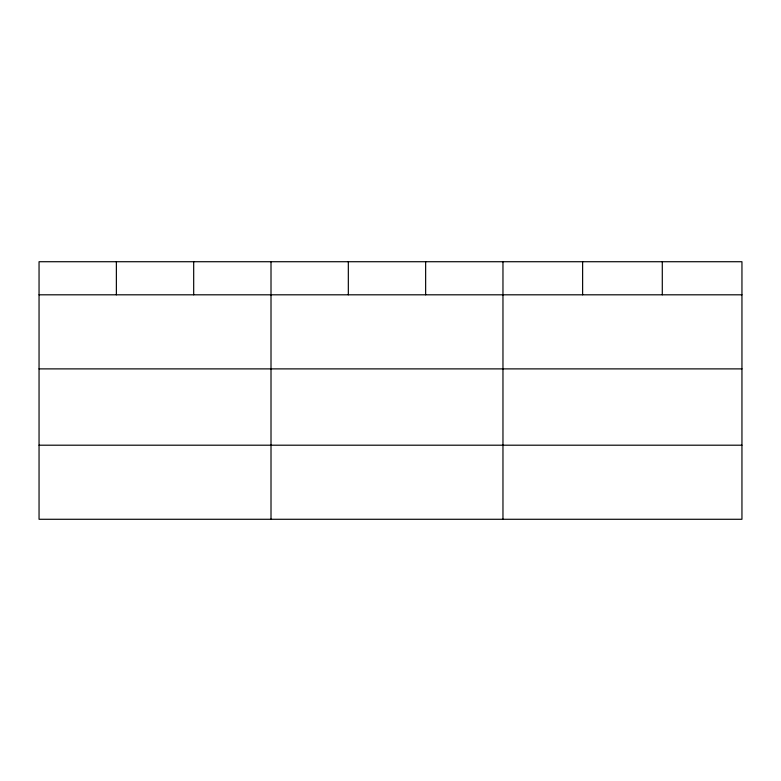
<?xml version="1.0" encoding="UTF-8"?>
<svg xmlns="http://www.w3.org/2000/svg" width="781" height="781" viewBox="0 0 781 781"><rect width="100%" height="100%" fill="white"/><g stroke="black" fill="none" stroke-linecap="round" stroke-linejoin="round"><path stroke-width="1.17" d="M741.95 368.886L741.95 261.723L39.05 261.723L39.05 519.277L741.95 519.277L741.95 368.886L39.05 368.886M39.05 294.808L741.95 294.808M39.05 445.199L741.95 445.199M662.288 261.723L662.288 294.808M582.626 261.723L582.626 294.808M502.964 261.723L502.964 519.277M425.645 261.723L425.645 294.808M348.326 261.723L348.326 294.808M271.007 261.723L271.007 519.277M193.688 261.723L193.688 294.808M116.369 261.723L116.369 294.808"/></g></svg>
